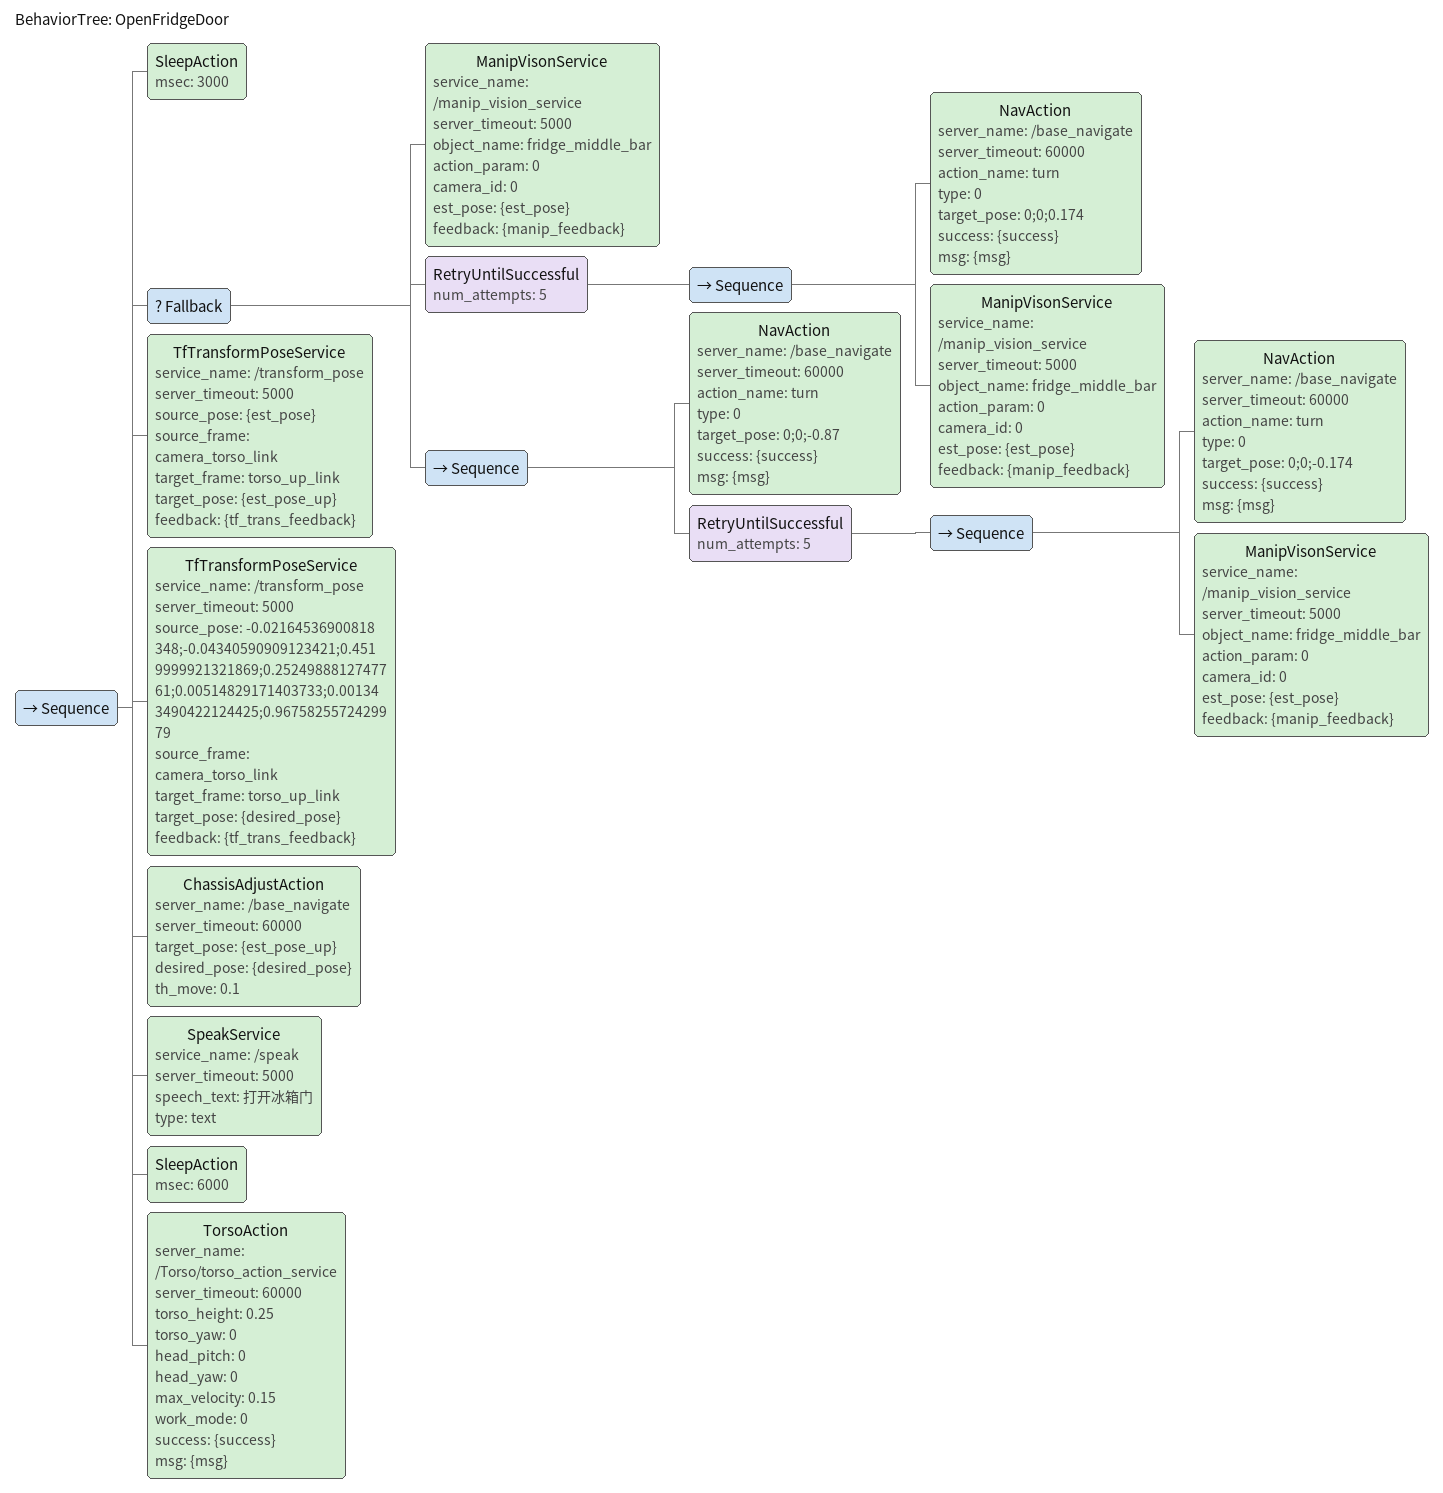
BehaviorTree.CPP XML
<?xml version="1.0" encoding="UTF-8"?>
<root BTCPP_format="4"
      main_tree_to_execute="OpenFridgeDoor">
  <BehaviorTree ID="OpenFridgeDoor">
    <Sequence>
      <!--等待3秒-->
      <SleepAction msec="3000"/>
      <Fallback>
        <ManipVisonService service_name="/manip_vision_service"
                            server_timeout="5000"
                            object_name="fridge_middle_bar"
                            action_param="0"
                            camera_id="0"
                            est_pose="{est_pose}"
                            feedback="{manip_feedback}"/>
        <RetryUntilSuccessful num_attempts="5">
          <Sequence>
            <NavAction server_name="/base_navigate"
                  server_timeout="60000"
                  action_name="turn"
                  type="0"
                  target_pose="0;0;0.174"
                  success="{success}"
                  msg="{msg}"/>
            <ManipVisonService service_name="/manip_vision_service"
                                server_timeout="5000"
                                object_name="fridge_middle_bar"
                                action_param="0"
                                camera_id="0"
                                est_pose="{est_pose}"
                                feedback="{manip_feedback}"/>
          </Sequence>
        </RetryUntilSuccessful>
        <Sequence>
          <NavAction server_name="/base_navigate"
                server_timeout="60000"
                action_name="turn"
                type="0"
                target_pose="0;0;-0.87"
                success="{success}"
                msg="{msg}"/>
          <RetryUntilSuccessful num_attempts="5">
            <Sequence>
              <NavAction server_name="/base_navigate"
                    server_timeout="60000"
                    action_name="turn"
                    type="0"
                    target_pose="0;0;-0.174"
                    success="{success}"
                    msg="{msg}"/>
              <ManipVisonService service_name="/manip_vision_service"
                                  server_timeout="5000"
                                  object_name="fridge_middle_bar"
                                  action_param="0"
                                  camera_id="0"
                                  est_pose="{est_pose}"
                                  feedback="{manip_feedback}"/>
            </Sequence>
          </RetryUntilSuccessful>
        </Sequence>
      </Fallback>
      <TfTransformPoseService service_name="/transform_pose"
                              server_timeout="5000"
                              source_pose="{est_pose}"
                              source_frame="camera_torso_link"
                              target_frame="torso_up_link"
                              target_pose="{est_pose_up}"
                              feedback="{tf_trans_feedback}"/>
      <TfTransformPoseService service_name="/transform_pose"
                              server_timeout="5000"
                              source_pose="-0.02164536900818348;-0.04340590909123421;0.4519999921321869;0.2524988812747761;0.00514829171403733;0.001343490422124425;0.9675825572429979"
                              source_frame="camera_torso_link"
                              target_frame="torso_up_link"
                              target_pose="{desired_pose}"
                              feedback="{tf_trans_feedback}"/>
      <ChassisAdjustAction server_name="/base_navigate"
                          server_timeout="60000"
                          target_pose="{est_pose_up}"
                          desired_pose="{desired_pose}"
                          th_move="0.1" />
      <SpeakService service_name="/speak"
                    server_timeout="5000"
                    speech_text="打开冰箱门"
                    type="text"/>
      <SleepAction msec="6000"/>
      <TorsoAction server_name="/Torso/torso_action_service"
                   server_timeout="60000"
                   torso_height="0.25"
                   torso_yaw="0"
                   head_pitch="0"
                   head_yaw="0"
                   max_velocity="0.15"
                   work_mode="0"
                   success="{success}"
                   msg="{msg}"/>
    </Sequence>
  </BehaviorTree>
</root>
